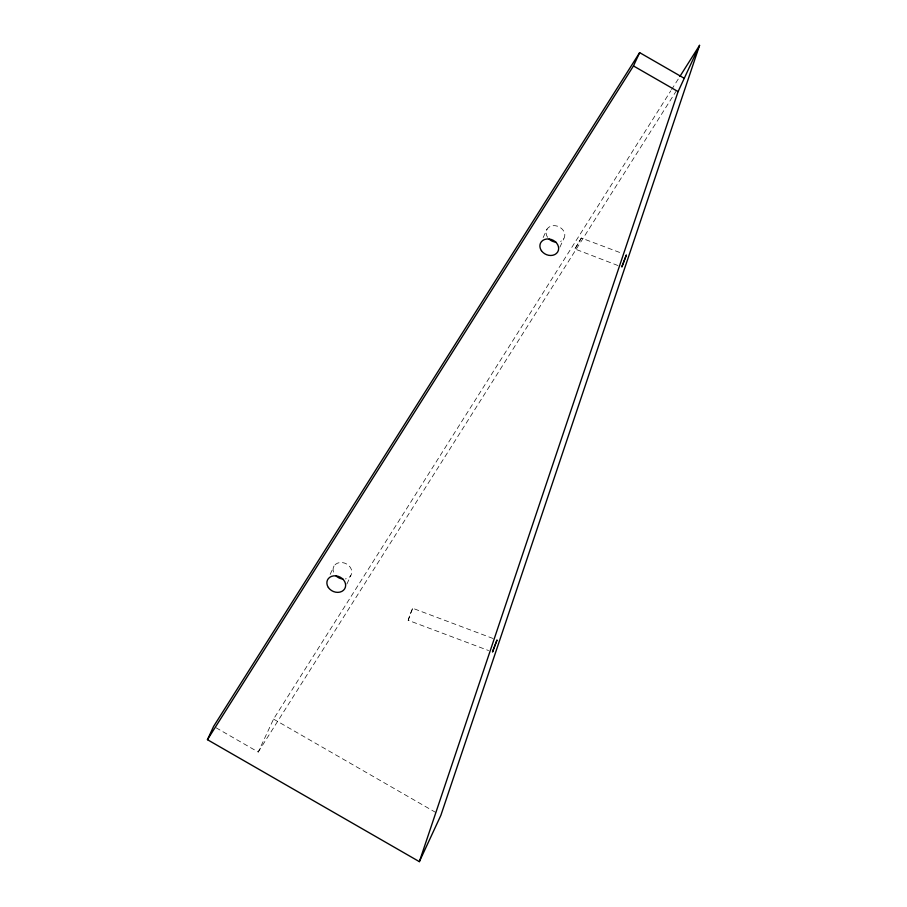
<?xml version="1.0" encoding="UTF-8"?>
<svg xmlns="http://www.w3.org/2000/svg" width="907" height="907" viewBox="0 0 907 907"><rect width="100%" height="100%" fill="white"/><g stroke="black" fill="none" stroke-linecap="round" stroke-linejoin="round"><path stroke-width="0.68" stroke-dasharray="4.54 3.4" d="M617.973 265.536L574.857 248.949L581.33 238.031L621.08 252.974M581.33 238.031L574.777 249.289M330.137 574.426L334.071 565.957M216.036 727.754L258.234 752.05L273.54 719.092L670.806 90.825M346.871 584.063L350.805 575.582M543.146 237.555L547.08 229.086M559.88 247.192L563.814 238.711M671.565 89.623L679.128 77.662M258.234 752.05L675.942 91.471M493.068 638.494L412.662 608.257L409.93 614.64L408.184 620.297L488.59 650.546M408.184 620.297L412.662 608.257M273.54 719.092L438.398 813.976M333.504 572.136A9.671 7.948 24.9 0 1 339.535 562.601A9.671 7.948 24.9 0 1 351.36 569.415A9.671 7.948 24.9 0 1 345.34 578.938M547.579 237.328A9.671 7.948 24.9 0 1 550.334 226.365A9.671 7.948 24.9 0 1 563.315 230.469A9.671 7.948 24.9 0 1 560.56 241.443"/><path stroke-width="1.36" d="M684.263 78.308L639.65 52.629L213.621 726.371L207.442 739.681L419.363 861.65L678.085 91.618L699.558 45.35L679.887 76.46M699.558 45.35L440.847 815.382L419.363 861.65M207.442 739.681L633.46 65.939L639.65 52.629M633.46 65.939L678.085 91.618M555.946 242.146A9.671 7.948 24.9 0 1 549.166 239.165M342.925 579.017A9.671 7.948 24.9 0 1 336.157 576.036M492.603 651.407L492.546 652.031L497.025 639.979L492.603 651.407M621.953 266.397L621.907 267.021L626.374 254.969L621.953 266.397M328.379 587.509A9.671 7.948 24.9 0 0 344.626 588.904A9.671 7.948 24.9 0 0 335.76 575.843A9.671 7.948 24.9 0 0 328.379 587.509M541.4 250.638A9.671 7.948 24.9 0 0 557.635 252.033A9.671 7.948 24.9 0 0 548.769 238.972A9.671 7.948 24.9 0 0 541.4 250.638"/></g></svg>
